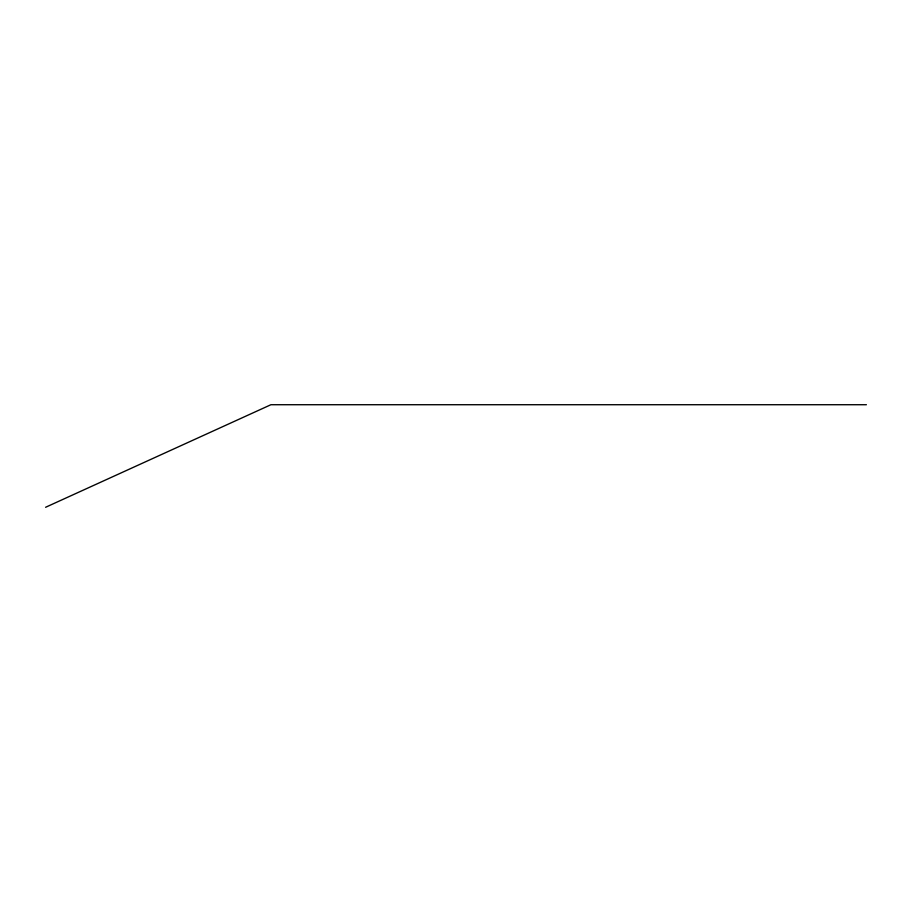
<?xml version="1.0" encoding="UTF-8"?>
<svg xmlns="http://www.w3.org/2000/svg" width="912" height="912" viewBox="0 0 912 912"><rect width="100%" height="100%" fill="white"/><g stroke="black" fill="none" stroke-linecap="round" stroke-linejoin="round"><path stroke-width="1.37" d="M45.6 507.277L270.921 404.723L866.4 404.723"/></g></svg>
